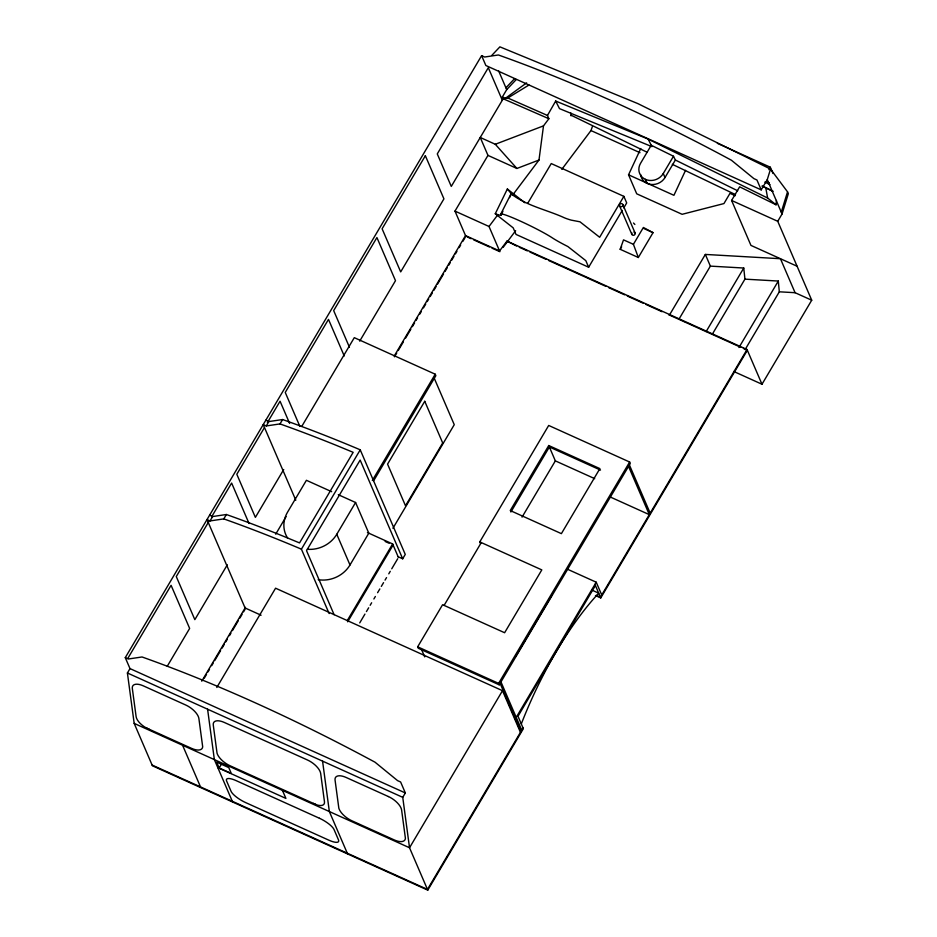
<?xml version="1.0" encoding="UTF-8"?>
<svg xmlns="http://www.w3.org/2000/svg" width="937" height="937" viewBox="0 0 937 937"><rect width="100%" height="100%" fill="white"/><g stroke="black" fill="none" stroke-linecap="round" stroke-linejoin="round"><path stroke-width="1.41" d="M797.082 266.237L750.947 245.4L731.586 200.448L739.656 186.826L776.059 204.793L776.445 200.459M512.691 195.013L538.986 160.04L543.495 125.874L548.871 118.73L547.466 115.45L507.795 97.998L505.453 98.268L502.384 96.933L506.706 89.624L516.299 79.493M595.405 585.496L517.997 716.266L523.35 728.693L427.776 890.15L409.528 847.762L402.746 797.34L405.346 792.96L129.997 668.596L125.277 657.645L481.618 55.646L485.858 65.508L761.207 189.871L767.262 179.646L770.53 169.082L637.804 103.585L499.901 46.85L491.913 55.283M781.271 212.16L787.537 191.851L770.53 169.082M733.776 371.485L761.992 384.24L811.723 300.215L777.733 221.296L782.055 213.987L788.333 193.678L787.537 191.851M561.802 169.351L590.978 130.559L592.43 126.436M638.331 257.499L620.177 249.301L623.527 239.86L633.412 244.323L638.331 257.499L653.03 232.657L643.379 227.48L633.412 244.323M735.264 195.716L729.993 193.338L723.938 203.575L682.113 214.304L636.715 193.807L628.54 174.809L640.779 148.503M685.556 170.323L673.926 195.306L628.54 174.809M622.309 210.356L588.647 267.232L516.029 234.426L513.195 227.855L495.275 213.765L507.35 189.005L524.849 202.755M500.827 213.976L511.098 193.713A26.154 0.656 41.9 0 0 510.442 192.694L507.35 189.005M501.072 215.053L502.9 211.317M509.587 197.613L511.415 193.865M547.466 115.45L555.688 101.044L648.17 139.098L767.626 198.047L776.059 204.793M127.83 658.371L171.084 585.309L189.649 628.434L167.278 666.219M208.74 521.686L176.273 576.548L194.837 619.662L227.316 564.8M211.692 516.697L231.626 483.035L249.066 523.537M264.398 427.659L236.815 474.263L255.379 517.376L283.712 469.519M267.385 422.622L280.058 401.212L289.627 423.419M261.095 615.211L245.096 607.984L207.007 519.555L210.04 520.925L212.629 516.545L226.379 514.507A591.27 167.91 30.6 0 1 282.107 535.718L299.547 542.91L353.167 452.325L335.727 445.122A591.27 167.91 30.6 0 0 279.999 423.922L266.26 425.948L263.227 424.59L295.799 500.217M266.26 425.948L268.849 421.568L282.599 419.542A591.27 167.91 30.6 0 1 357.43 448.624L360.23 449.83L405.264 554.411L402.676 558.792L398.131 556.742M427.776 890.15L152.426 765.787L134.178 723.399L127.409 672.989L129.997 668.596M210.04 520.925L223.791 518.899L226.379 514.507M279.999 423.922L282.599 419.542M301.749 426.429L354.291 337.66L435.225 374.214L435.857 375.678L373.699 480.693M359.703 341.138L395.496 280.678L376.92 237.553L333.677 310.615L349.431 347.205M502.384 96.933L503.169 98.76L451.283 186.428L437.274 153.914L488.306 67.698L502.302 100.224M465.841 236.323L454.984 211.106L487.966 155.39L480.248 137.481L495.286 144.275L516.908 168.461L538.986 160.04M275.701 534.195L286.125 516.58M201.76 681.199L245.471 607.352M394.196 356.095L465.525 235.585L499.562 250.964L506.976 241.102L747.035 349.524L761.992 384.24M204.289 678.177L206.515 674.417M207.991 671.923L209.478 669.416M211.703 665.657L213.179 663.162M214.667 660.655L220.593 650.641M222.069 648.135L224.294 644.387M225.782 641.88L227.258 639.374M229.483 635.626L230.959 633.119M232.446 630.613L238.373 620.599M239.849 618.104L242.074 614.344M243.561 611.838L245.037 609.343M394.512 356.821L396.738 353.062M398.225 350.543L403.425 341.759M405.651 337.999L410.851 329.203M412.339 326.697L414.576 322.937M416.051 320.419L417.539 317.912M419.776 314.141L421.263 311.634M423.489 307.875L425.714 304.103M427.202 301.597L428.689 299.079M430.177 296.572L432.402 292.801M433.89 290.294L436.115 286.535M437.602 284.016L443.552 273.979M445.028 271.472L447.265 267.701M448.753 265.194L450.24 262.676M451.716 260.17L453.953 256.41M455.441 253.892L456.916 251.385M459.153 247.614L460.641 245.107M462.866 241.336L465.092 237.576M216.81 687.465L275.572 588.202L502.501 690.686L520.433 732.347M329.133 613.548L301.421 549.187L360.23 449.83M527.765 203.235L551.249 163.565L623.866 196.36L626.701 202.942L623.773 207.885M307.383 549.281A28.778 25.709 -23.3 0 0 336.77 534.277L355.58 502.501L338.304 494.701M372.329 480.482L435.225 374.214M219.176 767.977L216.658 762.132L228.769 767.59L231.287 773.447L219.176 767.977L221.6 763.889M318.193 579.675A28.778 25.709 -23.3 0 0 349.993 564.976L368.803 533.188L355.58 502.501M392.931 528.281L454.258 424.684L434.054 377.798M347.194 620.704L392.626 543.952L367.433 532.567M347.674 621.805L393.095 545.053M359.726 622.894L364.938 614.086M366.426 611.58L368.663 607.797M370.15 605.29L371.638 602.772M373.875 598.989L375.362 596.482M377.599 592.699L379.836 588.928M381.324 586.41L383.561 582.638M385.048 580.12L386.536 577.602M388.773 573.831L390.26 571.312M391.748 568.794L397.71 558.733M648.17 139.098L651.238 145.27L640.568 163.284A13.282 11.865 -23.3 0 0 645.429 179.365L647.162 183.383M623.866 196.36L599.657 237.272L579.968 221.8L571.183 220.125A26.154 4.662 9.9 0 1 562.528 216.951C545.24 209.408 525.903 205.437 510.77 193.584M645.429 179.365A13.282 11.865 -23.3 0 0 663.267 173.532L673.492 156.245L651.238 145.27M620.177 249.301L621.641 246.806M640.639 174.516A13.282 11.865 -23.3 0 0 650.875 184.425A13.282 11.865 -23.3 0 0 665.001 177.55L675.378 160.028L673.492 156.245M417.668 646.823L442.592 604.716L504.621 632.733L541.809 569.895L479.779 541.891L548.695 425.457L629.641 462.023L630.261 463.475L499.234 684.842L418.3 648.287L417.668 646.823L498.601 683.378L499.234 684.842M444.103 605.396L481.29 542.57M548.742 445.532L510.255 510.548L561.392 533.645L599.879 468.617L548.742 445.532L555.348 460.875L594.69 478.643M510.888 512.012L549.375 446.984L600.512 470.081M522.05 517.142L555.348 460.875M669.44 315.066L705.338 254.431L780.439 258.717L795.08 292.707L811.723 300.215M678.868 319.33L710.375 266.12L705.338 254.431M768.867 169.667L770.319 167.219L717.367 143.302M706.135 331.581L743.755 268.029L710.375 266.12M498.601 683.378L629.641 462.023M515.163 657.212L552.35 594.386M712.425 334.04L744.927 279.144L743.755 268.029M502.501 690.686L409.528 847.762L134.178 723.399M516.228 717.367L596.225 582.205L567.178 569.087M738.953 347.522L778.307 281.053L744.927 279.144M745.126 349.56L779.315 291.805L778.307 281.053M523.033 727.967L427.459 889.424L152.122 765.06M747.035 349.524L600.441 597.185L596.459 595.393M595.452 595.522L600.758 597.923L747.351 350.251L743.357 348.447M492.019 248.153L499.878 251.69L489.02 226.485L497.781 214.831M503.169 247.309L505.652 244.018M505.98 243.573L515.643 230.725M647.326 152.356L571.254 115.298M505.921 87.797L514.554 78.685M505.453 98.268L526.617 82.878M507.795 97.998L528.972 85.021M495.286 144.275L543.495 125.874M779.315 291.805L795.08 292.707M651.918 146.641L559.494 108.622L555.688 101.044M149.17 729.232L146.149 727.85A12.509 5.716 35.3 0 1 136.123 716.711L132.328 688.472A14.172 6.477 35.3 0 1 143.349 685.872L185.713 705.011A14.172 6.477 35.3 0 1 198.89 718.538L202.685 746.766A14.289 6.536 35.3 0 1 191.535 748.358L146.477 728.014M301.421 549.187L298.622 547.981A591.27 167.91 30.6 0 0 223.791 518.899M503.169 98.76L548.871 118.73M481.618 55.646L484.64 57.016L498.39 54.978A591.27 167.91 30.6 0 1 731.375 160.204L753.934 178.639L756.955 179.998L761.207 189.871M590.978 130.559L639.971 152.684M731.586 200.448L777.733 221.296M487.966 155.39L516.908 168.461M643.953 228.558L653.03 232.657M454.984 211.106L489.02 226.485M516.627 246.044L506.976 241.102M519.297 247.251L527.297 250.87M529.967 252.076L545.966 259.303M548.637 260.498L605.981 286.406M608.652 287.612L624.663 294.839M627.322 296.045L643.332 303.272M645.991 304.478L662.002 311.705M668.667 314.715L684.678 321.941M685.287 322.223L740.757 347.276M467.153 236.909L471.077 238.689M473.689 239.872L489.407 246.97M609.694 496.739L649.306 514.636L628.54 466.403M265.827 420.198L268.849 421.568M592.079 590.169L598.708 593.168A178.171 62.041 -65.7 0 0 521.3 723.938M331.663 491.691L306.411 480.294L287.6 512.07A28.778 25.709 -23.3 0 0 287.718 538.189M385.154 541.457L389.124 543.261M209.607 515.174L212.629 516.545M125.277 657.645L128.31 659.004L142.049 656.978A591.27 167.91 30.6 0 1 375.034 762.203L397.593 780.638L400.626 781.997L405.346 792.96M127.409 672.989L402.746 797.34M316.003 804.578L230.115 765.787A14.289 6.536 35.3 0 1 217.056 753.266L213.273 725.027A14.172 6.477 35.3 0 1 224.283 722.439L307.5 760.012A14.172 6.477 35.3 0 1 320.688 773.552L324.471 801.779A12.509 5.716 35.3 0 1 316.343 804.719L313.321 803.372M217.817 767.661L285.902 798.406L282.435 790.371M761.91 186.088L772.076 190.914M672.333 164.338L735.51 194.615M766.653 181.532L769.254 182.82M764.826 182.071L770.05 184.648M762.695 186.123L773.166 191.289M675.378 160.028L737.7 190.785M633.506 223.018L634.876 224.458M770.319 167.219L773.013 173.486M767.262 179.646L782.055 213.987M663.267 173.532L665.001 177.55M622.859 204.617A1.769 1.581 -23.3 0 1 620.739 206.749A1.769 1.581 -23.3 0 1 619.943 204.125A1.769 1.581 -23.3 0 1 622.859 204.617L635.134 233.114M619.498 205.718L631.772 234.215M588.647 267.232L585.812 260.65L567.892 246.56A26.634 2.132 26 0 1 552.326 237.869A30.675 2.46 26 0 0 519.637 220.781A30.675 2.46 26 0 0 500.885 214.632A26.634 2.132 26 0 1 495.275 213.765M498.636 70.896L506.706 89.624M629.395 464.939L650.173 513.171M596.225 582.205L601.741 594.995M594.936 584.395L600.758 597.923M479.779 541.891L480.412 543.343M500.967 681.925L521.733 730.157M500.1 683.378L520.867 731.61M344.242 355.966L328.489 319.388L285.246 392.439L299.875 426.417M402.676 558.792L360.148 460.055L306.528 550.651L334.111 614.695M392.626 543.952L398.448 557.468M421.252 648.849L424.707 656.884M336.77 534.277L349.993 564.976M347.592 853.935L329.344 811.547L322.562 761.125M232.61 802.002L214.362 759.614L207.592 709.204M182.586 745.266L200.53 786.928M765.81 188.009L767.626 198.047M570.738 112.885L570.984 115.766M633.904 232.083A1.769 1.581 -23.3 0 1 635.099 234.086A1.769 1.581 -23.3 0 1 632.721 235.187A1.769 1.581 -23.3 0 1 631.948 232.985M425.363 155.729L382.109 228.792L400.685 271.906L443.927 198.855L425.363 155.729M424.754 401.294L387.567 464.12L405.51 505.781L442.697 442.955L424.754 401.294M388.433 796.567L346.069 777.441A14.172 6.477 35.3 0 0 335.059 780.041L338.843 808.268A14.289 6.536 35.3 0 0 351.902 820.789L394.254 839.927A14.289 6.536 35.3 0 0 405.416 838.334L401.622 810.107A14.172 6.477 35.3 0 0 388.433 796.567M319.435 818.259L236.229 780.673A14.172 4.017 30.6 0 0 226.637 781.06L231.052 791.285A14.172 4.017 30.6 0 0 245.67 802.599L328.875 840.184A14.172 4.017 30.6 0 0 338.456 839.81L334.052 829.573A14.172 4.017 30.6 0 0 319.435 818.259"/></g></svg>
